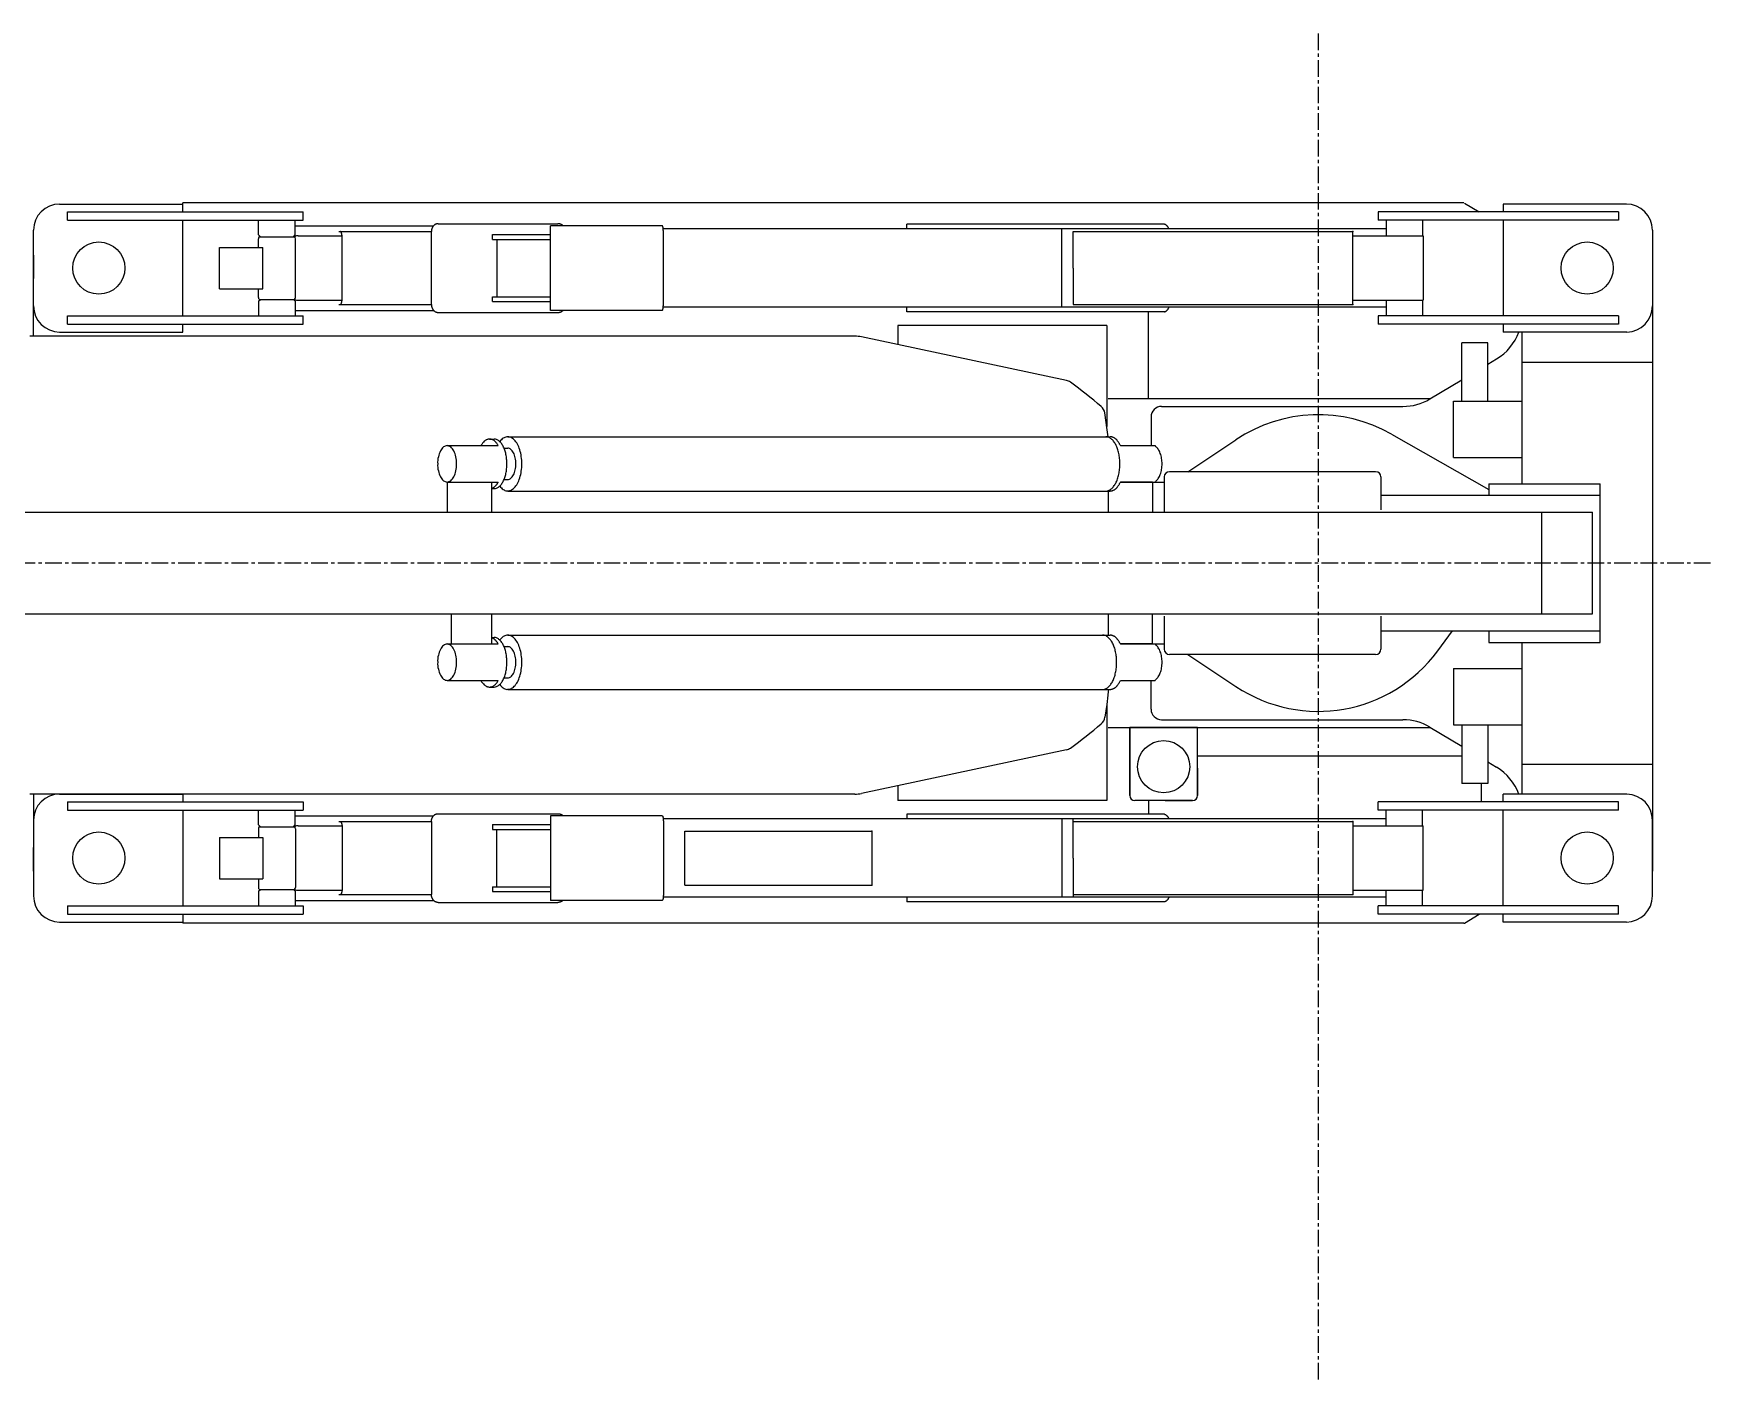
# Model space of a CAD drawing. Header units: millimetres. Extents: x 13669 to 217197, y -88248 to 24578.
# Drawn here: x 89481 to 92685, y 6269 to 8826 of the extents above; entities that cross this region are included whole.
import ezdxf

# ---------------------------------------------------------------- set-up
doc = ezdxf.new("R2010")
doc.units = ezdxf.units.MM
doc.linetypes.add('CENTER', pattern=[50.8, 31.75, -6.35, 6.35, -6.35])
doc.layers.add('1', color=7, linetype='Continuous')

msp = doc.modelspace()

# ---------------------------------------------------------------- linework, layer by layer
at = {"color": 7, "linetype": 'Continuous'}
for p, q in [((92288.3844261, 8469.1370912), (92288.3844261, 8286.5520351)), ((91466.8849355, 8377.8445631), (91466.8849355, 8447.6858436)), ((91466.8849355, 8447.6858436), (92001.5114512, 8447.6858436)), ((92001.5114512, 8308.0032826), (92001.5114512, 8447.6858436)), ((91466.8849355, 8377.8445631), (91466.8849355, 8308.0032826)), ((91466.8849355, 8308.0032826), (92001.5114512, 8308.0032826)), ((92508.8835983, 8286.5520351), (92508.8835983, 8270.5882345)), ((91575.0059305, 7370.1348902), (91575.0059305, 7499.839842)), ((91704.7111658, 7370.1348902), (91704.7111658, 7499.839842)), ((91694.73384, 7360.1575644), (91584.9832563, 7360.1575644)), ((92288.3844261, 7159.1140974), (92288.3844261, 7341.6991535)), ((92508.8835983, 7341.6991535), (92508.8835983, 7357.662954)), ((91466.8849355, 7250.4066254), (91466.8849355, 7325.2365664)), ((91466.8849355, 7320.2479059), (92001.5114512, 7320.2479059)), ((92001.5114512, 7320.2479059), (92001.5114512, 7180.5653449)), ((90725.3351218, 7301.8896245), (91082.1186638, 7301.8896245)), ((90725.3351218, 7198.9236263), (90725.3351218, 7301.8896245)), ((91082.1186638, 7301.8896245), (91082.1186638, 7198.9236263)), ((91466.8849355, 7250.4066254), (91466.8849355, 7175.5766844)), ((90725.3351218, 7198.9236263), (91082.1186638, 7198.9236263)), ((91466.8849355, 7180.5653449), (92001.5114512, 7180.5653449))]:
    msp.add_line(p, q, dxfattribs=at)
at = {"color": 3, "linetype": 'Continuous'}
for p, q in [((89730.1981376, 8247.6403947), (89473.7809035, 8247.6403947)), ((89748.157449, 8247.6403947), (89730.1981376, 8247.6403947)), ((90054.552846, 8247.6403947), (89748.157449, 8247.6403947)), ((90937.5461405, 8247.6403947), (90054.552846, 8247.6403947)), ((91049.9450899, 8247.6403947), (90937.5461405, 8247.6403947)), ((91454.2529351, 8163.0616612), (91062.3883085, 8246.3328984)), ((91532.1349699, 8068.4746223), (91527.5640728, 8100.9206191)), ((91531.1856461, 8075.1371442), (91531.0245135, 8076.3570716)), ((91533.6308533, 8055.5768693), (91532.0669231, 8068.4650361)), ((91533.5997507, 7951.8126858), (91533.5997507, 7911.404514)), ((91533.5997507, 7716.8466745), (91533.5997507, 7676.4385028)), ((91533.286406, 7561.5074498), (91531.0605223, 7543.9122404)), ((91534.1160649, 7568.529459), (91533.286406, 7561.5074498)), ((91534.5900962, 7572.6743192), (91534.1160649, 7568.529459)), ((91531.0605223, 7543.9122404), (91527.6000816, 7519.3486929)), ((91454.2889439, 7457.2076805), (91062.424347, 7373.9364433)), ((90937.5821196, 7372.628947), (89473.8168231, 7372.628947)), ((91049.981069, 7372.628947), (90937.5821196, 7372.628947))]:
    msp.add_line(p, q, dxfattribs=at)
at = {"color": 7, "linetype": 'Continuous'}
msp.add_circle((91639.8583504, 7425.009901), 49.8866254, dxfattribs=at)
at = {"color": 3, "linetype": 'Continuous'}
for centre, radius, start, end in [((91049.9450669, 8187.7764324), 59.8639535, 78.0031006927, 90.0000000006), ((91450.1051939, 8143.5428363), 19.9546509, 53.6488652579, 78.0031006921), ((90805.4920374, 7267.6478283), 1107.4831271, 49.7736128307, 53.6488652579), ((91507.8281285, 8097.9743916), 19.9546509, 8.4905852228, 49.7736128307), ((90805.5280428, 8352.6214998), 1107.4831271, 306.3511347421, 310.2263871693), ((91507.8641339, 7522.2949366), 19.9546509, 310.2263871693, 351.5094147772), ((91450.1411993, 7476.7264919), 19.9546509, 281.9968993079, 306.3511347421), ((91049.9810723, 7432.4928957), 59.8639535, 269.9999999994, 281.9968993073)]:
    msp.add_arc(centre, radius, start, end, dxfattribs=at)
at = {"color": 7, "linetype": 'Continuous'}
for centre, start, end in [((91584.9832563, 7370.1348902), 180, 270), ((91694.73384, 7370.1348902), 270, 0)]:
    msp.add_arc(centre, 9.9773258, start, end, dxfattribs=at)
for p in [(92001.5114512, 8447.6858436), (92001.5114512, 8308.0032826), (92001.5114512, 7320.2479059), (91082.1186638, 7301.8896245), (91082.1186638, 7198.9236263), (92001.5114512, 7180.5653449)]:
    msp.add_point(p, dxfattribs=at)
at = {"layer": '1', "color": 7, "linetype": 'CENTER'}
for p, q in [((91935.1871045, 8826.0161949), (91935.1871045, 4545.8019147)), ((92684.5775951, 7814.1255943), (87478.7882635, 7814.1255943))]:
    msp.add_line(p, q, dxfattribs=at)
at = {"layer": '1', "color": 7, "linetype": 'Continuous'}
for p, q in [((89530.6515865, 8500.0669997), (89766.1166272, 8500.0669997)), ((92213.4086565, 8502.5610517), (89766.1166272, 8502.5610517)), ((89766.1166272, 8485.1010115), (89766.1166272, 8502.5610517)), ((92214.9776907, 8502.1171006), (92242.6289702, 8485.1010115)), ((92523.8495865, 8500.0669997), (92288.3844261, 8500.0669997)), ((92288.3844261, 8500.0669997), (92288.3844261, 8485.1010115)), ((89545.6175747, 8469.1370912), (89545.6175747, 8485.1010115)), ((89545.6175747, 8485.1010115), (89995.6041325, 8485.1010115)), ((89545.6175747, 8469.1370912), (89995.6041325, 8469.1370912)), ((89766.1166272, 8286.5520351), (89766.1166272, 8469.1370912)), ((89910.7971453, 8441.2005), (89910.7971453, 8469.1370912)), ((89980.6381443, 8441.2005), (89980.6381443, 8469.1370912)), ((89980.6381443, 8458.6608994), (90245.0378279, 8458.6608994)), ((89995.6041325, 8469.1370912), (89995.6041325, 8485.1010115)), ((90253.5537147, 8462.6520292), (90482.5216009, 8462.6520292)), ((90468.2477597, 8297.0282268), (90468.2477597, 8458.6608994)), ((90681.9916441, 8458.6608994), (90468.2477597, 8458.6608994)), ((91149.380653, 8452.6745041), (91149.380653, 8461.6540971)), ((91641.5544123, 8461.6538721), (91149.380653, 8461.6540971)), ((92049.9239129, 8485.1010115), (92049.9239129, 8469.1370912)), ((92149.2676637, 8485.1010115), (92049.9239129, 8485.1010115)), ((92150.390472, 8469.1370912), (92049.9239129, 8469.1370912)), ((92508.8835983, 8485.1010115), (92054.2760223, 8485.1010115)), ((92508.8835983, 8469.1370912), (92055.4510319, 8469.1370912)), ((92064.8899011, 8469.1370912), (92064.8899011, 8439.2051148)), ((92134.7312592, 8469.1370912), (92134.7312592, 8439.2051148)), ((92508.8835983, 8485.1010115), (92508.8835983, 8469.1370912)), ((89480.7653981, 8247.6403947), (89480.7653981, 8450.180093)), ((89910.3090147, 8417.2549189), (89910.3090147, 8433.7938923)), ((89910.7971453, 8441.2005), (89914.2891294, 8437.7085159)), ((89912.2057442, 8437.7085159), (89973.04524, 8437.7085159)), ((89972.7879447, 8437.7085159), (89979.851153, 8437.7085343)), ((89977.1463697, 8437.7085159), (89980.6381443, 8441.2005)), ((89981.1263947, 8321.8953536), (89981.1263947, 8433.7938923)), ((89986.2347055, 8439.2051148), (90070.2035348, 8439.2051148)), ((90063.7509815, 8447.686041), (90241.0281404, 8447.686041)), ((90070.3836681, 8320.2751956), (90070.3836681, 8435.4135714)), ((90241.0281404, 8308.003205), (90241.0281404, 8447.686041)), ((90357.9378906, 8432.7200528), (90357.9378906, 8441.6996457)), ((90357.9378906, 8441.6996457), (90468.2477597, 8441.6996457)), ((90357.9378906, 8432.7200528), (90468.2477597, 8432.7200528)), ((90365.9195514, 8432.7200528), (90365.9195514, 8322.9691932)), ((91964.9093176, 8452.6745041), (90684.0257014, 8452.6745041)), ((90684.0257014, 8307.9351996), (90684.0257014, 8447.7539267)), ((91445.1116928, 8303.0146221), (91445.1116928, 8452.6745041)), ((92064.8899011, 8452.6745041), (91964.9093176, 8452.6745041)), ((92001.5116948, 8439.2051148), (92135.7291913, 8439.2051148)), ((92135.7291913, 8439.2051148), (92135.7291913, 8316.4840115)), ((92573.7360143, 8450.180093), (92573.7360143, 8305.509153)), ((89480.7653981, 8402.7880763), (89480.7653981, 8357.8984927)), ((89835.738524, 8338.4343271), (89835.738524, 8417.2549189)), ((89835.738524, 8417.2549189), (89877.1441454, 8417.2549189)), ((89877.1441454, 8417.2549189), (89919.0368198, 8417.2549189)), ((89919.0368198, 8338.4343271), (89919.0368198, 8417.2549189)), ((92573.7360143, 8402.7880763), (92573.7360143, 7225.4634714)), ((89835.738524, 8338.4343271), (89877.1441454, 8338.4343271)), ((89877.1441454, 8338.4343271), (89919.0368198, 8338.4343271)), ((89910.3090147, 8321.8953536), (89910.3090147, 8338.4343271)), ((89910.7971453, 8314.4887459), (89914.2892192, 8317.9806103)), ((89910.7971453, 8314.4887459), (89910.7971453, 8286.5520351)), ((89912.2057442, 8317.9806103), (89979.2296652, 8317.9806103)), ((89972.7879447, 8317.9806103), (89979.850974, 8317.9804978)), ((89977.1462799, 8317.9806103), (89980.6381443, 8314.4887459)), ((89980.6381443, 8314.4887459), (89980.6381443, 8286.5520351)), ((89986.2347055, 8316.4840115), (90070.203564, 8316.4840115)), ((90063.7509815, 8308.003205), (90241.0281404, 8308.003205)), ((90357.9378906, 8322.9691932), (90468.2477597, 8322.9691932)), ((90357.9378906, 8313.9896003), (90357.9378906, 8322.9691932)), ((90357.9378906, 8313.9896003), (90468.2477597, 8313.9896003)), ((92064.8899011, 8303.0146221), (90684.0257014, 8303.0146221)), ((91149.380653, 8294.0350292), (91149.380653, 8303.0146221)), ((92001.5116948, 8316.4840115), (92135.7291913, 8316.4840115)), ((92039.953811, 8303.0146221), (92038.8372286, 8303.0146221)), ((92064.8899011, 8316.4840115), (92064.8899011, 8286.5520351)), ((92134.7312592, 8316.4840115), (92134.7312592, 8286.5520351)), ((89545.6175747, 8270.5882345), (89545.6175747, 8286.5520351)), ((89545.6175747, 8286.5520351), (89995.6041325, 8286.5520351)), ((89545.6175747, 8270.5882345), (89995.6041325, 8270.5882345)), ((89766.1166272, 8255.6222463), (89766.1166272, 8270.5882345)), ((89980.6381443, 8297.0282268), (90245.0378279, 8297.0282268)), ((89995.6041325, 8270.5882345), (89995.6041325, 8286.5520351)), ((90253.5182752, 8293.0372168), (90482.5216009, 8293.0372168)), ((90681.9916441, 8297.0282268), (90468.2477597, 8297.0282268)), ((91132.0126835, 8268.0941825), (91132.0126835, 8231.537718)), ((91531.1054229, 8268.0941825), (91132.0126835, 8268.0941825)), ((91641.5543262, 8294.0349152), (91149.380653, 8294.0350292)), ((91531.1054229, 8268.0941825), (91531.1856461, 8075.1371442)), ((91610.9239469, 8128.4113466), (91610.9239469, 8294.0349223)), ((92049.9239129, 8286.5520351), (92049.9239129, 8270.5882345)), ((92139.4301006, 8286.5520351), (92049.9239129, 8286.5520351)), ((92133.0805706, 8270.5882345), (92049.9239129, 8270.5882345)), ((92508.8835983, 8286.5520351), (92105.547223, 8286.5520351)), ((92508.8835983, 8270.5882345), (92114.2279751, 8270.5882345)), ((92288.3844261, 8270.5882345), (92288.3844261, 8255.6222463)), ((89530.6515865, 8255.6222463), (89766.1166272, 8255.6222463)), ((92209.5638342, 8123.4227636), (92209.5638342, 8235.1690085)), ((92259.450262, 8235.1690085), (92209.5638342, 8235.1690085)), ((92259.450262, 8123.4227636), (92259.450262, 8235.1690085)), ((92525.0999172, 8255.6381989), (92288.3844261, 8255.6222463)), ((92324.3027978, 8255.6222463), (92324.3027978, 7965.7812208)), ((92259.450262, 8194.2616947), (92275.8624436, 8204.1090754)), ((92324.3027978, 8198.2527047), (92573.7360143, 8198.2527047)), ((92148.4535139, 8127.6637655), (92209.5638342, 8164.3297183)), ((91534.0986206, 8128.4113466), (92149.6998814, 8128.4113466)), ((91635.8669812, 8113.4453584), (92097.1208928, 8113.4453584)), ((91885.3005569, 8128.4113466), (91950.1530927, 8128.4113466)), ((92193.8378133, 8123.4227636), (92324.3027978, 8123.4227636)), ((92193.8378133, 8015.6676486), (92193.8378133, 8123.4227636)), ((91615.9124101, 8093.4907872), (91615.9124101, 8038.6154173)), ((90352.1410246, 8051.0873535), (90360.6967807, 8051.0873535)), ((90386.7912383, 8055.57715), (91537.5039217, 8055.5770303)), ((91686.2562662, 7988.7288698), (91778.0198038, 8049.8986949)), ((92075.5031813, 8060.3004159), (92260.878616, 7954.6392221)), ((90270.8639753, 8038.6154173), (90368.6260007, 8038.6154173)), ((90379.8314551, 8033.6268344), (90386.7908791, 8033.6268344)), ((91557.2454968, 8038.6154173), (91623.9782396, 8038.6154173)), ((92193.8378133, 8015.6676486), (92324.3027978, 8015.6676486)), ((91640.8562825, 7978.7514645), (91640.8562825, 7911.4045176)), ((92044.937964, 7988.7288698), (91650.8333286, 7988.7288698)), ((92054.9150101, 7978.7514645), (92054.9150101, 7915.8943141)), ((90270.8639753, 7968.7744184), (90368.6260007, 7968.7744184)), ((90271.4683618, 7911.4045176), (90271.4683618, 7968.7744184)), ((90271.4683618, 7968.7744184), (90356.2753489, 7968.7744184)), ((90271.4683618, 7968.7744184), (90356.2753489, 7968.7744184)), ((90271.4683618, 7911.4045176), (90271.4683618, 7968.7744184)), ((90356.2753489, 7911.4045176), (90356.2753489, 7968.7744184)), ((90356.2753489, 7911.4045176), (90356.2753489, 7968.7744184)), ((90356.2753489, 7956.3024822), (90360.6967807, 7956.3024822)), ((90379.8314551, 7973.7628816), (90386.7908791, 7973.7628816)), ((90386.7912383, 7951.8126858), (91537.5039217, 7951.8126858)), ((91618.4073002, 7968.7744184), (91557.2454968, 7968.7744184)), ((91557.2454968, 7968.7744184), (91640.8562825, 7968.7744184)), ((91557.2454968, 7968.7744184), (91623.9782396, 7968.7744184)), ((91618.4073002, 7968.7744184), (91618.4073002, 7911.4045176)), ((92260.878616, 7965.7812208), (92473.9626798, 7965.7812208)), ((92260.878616, 7965.7812208), (92260.878616, 7943.8309052)), ((92473.9626798, 7662.4703269), (92473.9626798, 7965.7812208)), ((92054.9150101, 7943.8309052), (92473.9626798, 7943.8309052)), ((88103.8944833, 7911.4045176), (92459.2137583, 7911.4045176)), ((92362.6874446, 7716.8466709), (92362.6874446, 7911.4045176)), ((92362.6874446, 7716.8466709), (92362.6874446, 7911.4045176)), ((92459.2137583, 7716.8466709), (92459.2137583, 7911.4045176)), ((92459.2137583, 7716.8466709), (92459.2137583, 7911.4045176)), ((88103.8944833, 7716.8466709), (92459.2137583, 7716.8466709)), ((90278.9426157, 7716.8466709), (90278.9426157, 7659.4771293)), ((90356.2753489, 7659.4771293), (90356.2753489, 7716.8466709)), ((90356.2753489, 7659.4771293), (90356.2753489, 7716.8466709)), ((91618.4073002, 7659.4767701), (91618.4073002, 7716.8466709)), ((91640.8562825, 7712.3568745), (91640.8562825, 7649.499724)), ((92054.9150101, 7712.3568745), (92054.9150101, 7649.499724)), ((90268.9650907, 7659.4771293), (90278.9426157, 7659.4771293)), ((90270.8639753, 7659.4771293), (90368.6260007, 7659.4771293)), ((90271.4683618, 7659.4771293), (90356.2753489, 7659.4771293)), ((90271.4683618, 7659.4771293), (90356.2753489, 7659.4771293)), ((90356.2753489, 7671.9487063), (90360.6967807, 7671.9487063)), ((90386.7912383, 7676.4385028), (91537.5039217, 7676.4385028)), ((91618.4073002, 7659.4771293), (91557.2454968, 7659.4771293)), ((91557.2454968, 7659.4771293), (91623.9782396, 7659.4771293)), ((91557.2454968, 7659.4767701), (91640.8562825, 7659.4767701)), ((92054.9150101, 7684.4206425), (92473.9626798, 7684.4206425)), ((92163.4071702, 7646.1783522), (92191.5323327, 7684.4206425)), ((92260.878616, 7684.4206425), (92260.878616, 7662.4703269)), ((92260.878616, 7662.4703269), (92473.9626798, 7662.4703269)), ((92324.3027978, 7662.4703269), (92324.3027978, 7372.6289422)), ((90379.8314551, 7654.4886661), (90386.7908791, 7654.4886661)), ((92044.937964, 7639.5226779), (91650.8333286, 7639.5226779)), ((91686.2562662, 7639.5226779), (91778.0198038, 7578.3524936)), ((90379.8314551, 7594.6247133), (90386.7908791, 7594.6247133)), ((92193.8378133, 7612.5838991), (92324.3027978, 7612.5838991)), ((92193.8378133, 7612.5838991), (92193.8378133, 7504.8287841)), ((90270.8639753, 7589.6357712), (90368.6260007, 7589.6357712)), ((90352.1410246, 7577.1641942), (90360.6967807, 7577.1641942)), ((90386.7912383, 7572.6743977), (91537.5039217, 7572.6745174)), ((91557.2454968, 7589.6357712), (91623.9782396, 7589.6357712)), ((91615.9124101, 7534.7607605), (91615.9124101, 7589.6357712)), ((91531.1054229, 7544.2602314), (91531.1054229, 7360.1573652)), ((91534.0986206, 7499.839842), (92149.6998814, 7499.839842)), ((91704.7108861, 7499.839842), (91575.0059344, 7499.839842)), ((91575.0059344, 7499.839842), (91575.0059344, 7370.1345311)), ((91635.8669812, 7514.8058302), (92097.1208928, 7514.8058302)), ((92148.4535139, 7500.587423), (92209.5638342, 7463.9214703)), ((92193.8378133, 7504.8287841), (92324.3027978, 7504.8287841)), ((92209.5638342, 7504.8287841), (92209.5638342, 7393.0825393)), ((92259.450262, 7504.8287841), (92259.450262, 7393.0825393)), ((92209.5638342, 7444.9648313), (91704.7108861, 7444.9648313)), ((92259.450262, 7433.9894939), (92275.8624436, 7424.1421131)), ((91704.7108861, 7422.0167033), (91704.7108861, 7370.1345311)), ((92324.3027978, 7429.9988431), (92573.7360143, 7429.9988431)), ((89480.7653981, 7372.628947), (89480.7653981, 7178.0710956)), ((89530.6515865, 7372.6289422), (89766.1166272, 7372.6289422)), ((89766.1166272, 7372.6289422), (89766.1166272, 7357.662954)), ((91132.0126835, 7388.7239667), (91132.0126835, 7360.1573652)), ((92259.450262, 7393.0825393), (92209.5638342, 7393.0825393)), ((92246.6824782, 7393.0825393), (92246.6824782, 7357.662954)), ((92288.3844261, 7357.662954), (92288.3844261, 7372.6289422)), ((92525.0999172, 7372.6129896), (92288.3844261, 7372.6289422)), ((89545.6175747, 7357.662954), (89545.6175747, 7341.6991535)), ((89545.6175747, 7357.662954), (89995.6041325, 7357.662954)), ((89545.6175747, 7341.6991535), (89995.6041325, 7341.6991535)), ((89766.1166272, 7341.6991535), (89766.1166272, 7159.1140974)), ((89910.7971453, 7313.7624426), (89910.7971453, 7341.6991535)), ((89980.6381443, 7313.7624426), (89980.6381443, 7341.6991535)), ((89995.6041325, 7357.662954), (89995.6041325, 7341.6991535)), ((91531.1054229, 7360.1573652), (91132.0126835, 7360.1573652)), ((91610.9239469, 7360.1573652), (91610.9239469, 7335.2139717)), ((91642.851548, 7360.1573652), (91694.73384, 7360.1573652)), ((92049.9239129, 7341.6991535), (92049.9239129, 7357.662954)), ((92133.0805706, 7357.662954), (92049.9239129, 7357.662954)), ((92139.4301006, 7341.6991535), (92049.9239129, 7341.6991535)), ((92064.8899011, 7311.7671771), (92064.8899011, 7341.6991535)), ((92508.8835983, 7341.6991535), (92105.547223, 7341.6991535)), ((92508.8835983, 7357.662954), (92114.2279751, 7357.662954)), ((92134.7312592, 7311.7671771), (92134.7312592, 7341.6991535)), ((89910.3090147, 7306.3558349), (89910.3090147, 7289.8168615)), ((89910.7971453, 7313.7624426), (89914.2892192, 7310.2705782)), ((89912.2057442, 7310.2705782), (89979.2296652, 7310.2705782)), ((89972.7879447, 7310.2705782), (89980.1653388, 7310.2705782)), ((89977.1462799, 7310.2705782), (89980.6381443, 7313.7624426)), ((89980.6381443, 7331.2229617), (90245.0378279, 7331.2229617)), ((89981.1263947, 7306.3558349), (89981.1263947, 7194.4572962)), ((89986.2347055, 7311.7671771), (90070.203564, 7311.7671771)), ((90063.7509815, 7320.2479835), (90241.0281404, 7320.2479835)), ((90070.3836681, 7307.9759929), (90070.3836681, 7192.8376171)), ((90241.0281404, 7320.2479835), (90241.0281404, 7180.5651476)), ((90253.5182752, 7335.2139717), (90482.5216009, 7335.2139717)), ((90357.9378906, 7314.2615882), (90468.2477597, 7314.2615882)), ((90357.9378906, 7314.2615882), (90357.9378906, 7305.2819953)), ((90357.9378906, 7305.2819953), (90468.2477597, 7305.2819953)), ((90365.9195514, 7195.5311358), (90365.9195514, 7305.2819953)), ((90468.2477597, 7331.2229617), (90468.2477597, 7169.5902891)), ((90681.9916441, 7331.2229617), (90468.2477597, 7331.2229617)), ((92064.8899011, 7325.2365664), (90684.0257014, 7325.2365664)), ((90684.0257014, 7320.315989), (90684.0257014, 7180.4972619)), ((91641.5543262, 7334.2162733), (91149.380653, 7334.2161594)), ((91149.380653, 7334.2161594), (91149.380653, 7325.2365664)), ((91445.1116928, 7325.2365664), (91445.1116928, 7175.5766844)), ((92001.5116948, 7311.7671771), (92135.7291913, 7311.7671771)), ((92039.953811, 7325.2365664), (92038.8372286, 7325.2365664)), ((92135.7291913, 7189.0460738), (92135.7291913, 7311.7671771)), ((92573.7360143, 7178.0710956), (92573.7360143, 7322.7420355)), ((89835.738524, 7289.8168615), (89835.738524, 7210.9962696)), ((89835.738524, 7289.8168615), (89877.1441454, 7289.8168615)), ((89877.1441454, 7289.8168615), (89919.0368198, 7289.8168615)), ((89919.0368198, 7289.8168615), (89919.0368198, 7210.9962696)), ((89480.7653981, 7225.4631122), (89480.7653981, 7270.3526959)), ((89480.7653981, 7229.4994991), (89480.7653981, 7225.4634714)), ((89835.738524, 7210.9962696), (89877.1441454, 7210.9962696)), ((89877.1441454, 7210.9962696), (89919.0368198, 7210.9962696)), ((89910.3090147, 7210.9962696), (89910.3090147, 7194.4572962)), ((89910.7971453, 7187.0506885), (89914.2891294, 7190.5426726)), ((89910.7971453, 7187.0506885), (89910.7971453, 7159.1140974)), ((89912.2057442, 7190.5426726), (89973.04524, 7190.5426726)), ((89972.7879447, 7190.5426726), (89980.1653388, 7190.5426726)), ((89977.1463697, 7190.5426726), (89980.6381443, 7187.0506885)), ((89980.6381443, 7187.0506885), (89980.6381443, 7159.1140974)), ((89986.2347055, 7189.0460738), (90070.2035348, 7189.0460738)), ((90063.7509815, 7180.5651476), (90241.0281404, 7180.5651476)), ((90357.9378906, 7195.5311358), (90357.9378906, 7186.5515429)), ((90357.9378906, 7195.5311358), (90468.2477597, 7195.5311358)), ((90357.9378906, 7186.5515429), (90468.2477597, 7186.5515429)), ((92001.5116948, 7189.0460738), (92135.7291913, 7189.0460738)), ((92064.8899011, 7159.1140974), (92064.8899011, 7189.0460738)), ((92134.7312592, 7159.1140974), (92134.7312592, 7189.0460738)), ((89545.6175747, 7159.1140974), (89545.6175747, 7143.1501771)), ((89545.6175747, 7159.1140974), (89995.6041325, 7159.1140974)), ((89980.6381443, 7169.5902891), (90245.0378279, 7169.5902891)), ((89995.6041325, 7159.1140974), (89995.6041325, 7143.1501771)), ((90253.5537147, 7165.5991594), (90482.5216009, 7165.5991594)), ((90681.9916441, 7169.5902891), (90468.2477597, 7169.5902891)), ((91964.9093176, 7175.5766844), (90684.0257014, 7175.5766844)), ((91149.380653, 7175.5766844), (91149.380653, 7166.5970915)), ((91641.5544123, 7166.5973164), (91149.380653, 7166.5970915)), ((92064.8899011, 7175.5766844), (91964.9093176, 7175.5766844)), ((92049.9239129, 7143.1501771), (92049.9239129, 7159.1140974)), ((92150.390472, 7159.1140974), (92049.9239129, 7159.1140974)), ((92508.8835983, 7159.1140974), (92055.4510319, 7159.1140974)), ((92508.8835983, 7143.1501771), (92508.8835983, 7159.1140974)), ((89530.6515865, 7128.1841889), (89766.1166272, 7128.1841889)), ((89545.6175747, 7143.1501771), (89995.6041325, 7143.1501771)), ((89766.1166272, 7143.1501771), (89766.1166272, 7125.6901369)), ((92213.4086565, 7125.6901369), (89766.1166272, 7125.6901369)), ((92149.2676637, 7143.1501771), (92049.9239129, 7143.1501771)), ((92508.8835983, 7143.1501771), (92054.2760223, 7143.1501771)), ((92214.9776907, 7126.1340879), (92242.6289702, 7143.1505363)), ((92288.3844261, 7128.1841889), (92288.3844261, 7143.1501771)), ((92523.8495865, 7128.1841889), (92288.3844261, 7128.1841889))]:
    msp.add_line(p, q, dxfattribs=at)
for points in [[(90253.5537147, 8462.6520292, 0.024548622), (90252.3260247, 8462.579953, 0.024548622), (90251.1100681, 8462.3644427, 0.024548622), (90249.9176979, 8462.0075338, 0.024548622), (90248.760408, 8461.5128181, 0.024548622), (90247.6492133, 8460.8848453, 0.024548622), (90246.5948894, 8460.1297214, 0.024548622), (90245.6074933, 8459.2548696, 0.024548622), (90244.6967231, 8458.2685511, 0.024548622), (90243.8711992, 8457.1803441, 0.024548622), (90243.1390631, 8456.0006651, 0.024548622), (90242.5070195, 8454.7408881, 0.024548622), (90241.9815337, 8453.4132253, 0.024548622), (90241.5673949, 8452.030368, 0.024548622), (90241.2686738, 8450.6057257, 0.024548622), (90241.0883635, 8449.1529473, 0.024548622), (90241.0280207, 8447.686041, -1)], [(90491.984582, 8458.6608994, 0.1630958734), (90490.6016781, 8460.2750711, 0.0095218773), (90490.1171392, 8460.5740316, 0.0095218773), (90489.6215854, 8460.8543147, 0.0095218773), (90489.1158547, 8461.1155609, 0.0095218773), (90488.6004261, 8461.3572916, 0.0095218773), (90488.0762573, 8461.5792671, 0.0095218773), (90487.5440668, 8461.7810086, 0.0095218773), (90487.0044531, 8461.9622767, 0.0095218773), (90486.4584939, 8462.1228318, 0.0095218773), (90485.9067877, 8462.2625543, 0.0095218773), (90485.3500529, 8462.3810849, 0.0095218773), (90484.7893671, 8462.478304, 0.0095218773), (90484.225329, 8462.553972, 0.0095218773), (90483.6587765, 8462.6082087, 0.0095218773), (90483.0906676, 8462.6407747, 0.0095218773), (90482.5216009, 8462.65167, -1)], [(90684.0258212, 8447.686041, 0.024548622), (90684.0161232, 8448.7616765, 0.024548622), (90683.9867899, 8449.8271351, 0.024548622), (90683.9383001, 8450.8718808, 0.024548622), (90683.871013, 8451.8859762, 0.024548622), (90683.785647, 8452.8596035, 0.024548622), (90683.6830402, 8453.783424, 0.024548622), (90683.5641504, 8454.6484581, 0.024548622), (90683.4300551, 8455.4465643, 0.024548622), (90683.2821912, 8456.1698406, 0.024548622), (90683.1217558, 8456.8114625, 0.024548622), (90682.9505449, 8457.3650843, 0.024548622), (90682.7701149, 8457.8255578, 0.024548622), (90682.5821421, 8458.1884531, 0.024548622), (90682.3885421, 8458.4501783, 0.024548622), (90682.1911107, 8458.6082191, 0.024548622), (90681.9916441, 8458.6610192, -1)], [(91649.9942754, 8452.6742647, 0.019236082), (91649.5836087, 8453.7440335, 0.019236082), (91649.0947597, 8454.777884, 0.019236082), (91648.530482, 8455.7698297, 0.019236082), (91647.8943677, 8456.714004, 0.019236082), (91647.1900084, 8457.6046598, 0.019236082), (91646.4215947, 8458.4366491, 0.019236082), (91645.5936762, 8459.2050628, 0.019236082), (91644.7111618, 8459.9053513, 0.019236082), (91643.7793196, 8460.5333241, 0.019236082), (91642.8035371, 8461.0852698, 0.019236082), (91641.7896812, 8461.5579556, 0.004376328), (91641.5544123, 8461.6538721, 0.0148585032)], [(90070.3836681, 8435.4135714, 0.024548622), (90070.3653497, 8436.6164777, 0.024548622), (90070.310634, 8437.8077704, 0.024548622), (90070.2198803, 8438.9759556, 0.024548622), (90070.094166, 8440.1098985, 0.024548622), (90069.9345687, 8441.1985844, 0.024548622), (90069.7426448, 8442.2315968, 0.024548622), (90069.5201904, 8443.1988785, 0.024548622), (90069.2695999, 8444.0913303, 0.024548622), (90068.9929087, 8444.9000923, 0.024548622), (90068.69311, 8445.6175019, 0.024548622), (90068.3729576, 8446.2366149, 0.024548622), (90068.0354446, 8446.7515647, 0.024548622), (90067.6839235, 8447.1573225, 0.024548622), (90067.3218663, 8447.4499375, 0.024548622), (90066.9526255, 8447.6266559, 0.024548622), (90066.579673, 8447.6856818, -1)], [(90066.579673, 8308.0030853, 0.024548622), (90066.9526255, 8308.0622309, 0.024548622), (90067.3218663, 8308.2389493, 0.024548622), (90067.6839235, 8308.5315643, 0.024548622), (90068.0354446, 8308.9373221, 0.024548622), (90068.3729576, 8309.4521521, 0.024548622), (90068.69311, 8310.0713849, 0.024548622), (90068.9929087, 8310.7887945, 0.024548622), (90069.2695999, 8311.5975565, 0.024548622), (90069.5201904, 8312.4898886, 0.024548622), (90069.7426448, 8313.4571703, 0.024548622), (90069.9345687, 8314.4901827, 0.024548622), (90070.094166, 8315.5788685, 0.024548622), (90070.2198803, 8316.7128115, 0.024548622), (90070.310634, 8317.8811164, 0.024548622), (90070.3653497, 8319.0724091, 0.024548622), (90070.3836681, 8320.2751956, -1)], [(90241.0280207, 8308.003205, 0.024548622), (90241.0883635, 8306.5362987, 0.024548622), (90241.2686738, 8305.0835203, 0.024548622), (90241.5673949, 8303.6587582, 0.024548622), (90241.9815337, 8302.2759009, 0.024548622), (90242.5070195, 8300.9482382, 0.024548622), (90243.1390631, 8299.6885809, 0.024548622), (90243.8711992, 8298.5089018, 0.024548622), (90244.6967231, 8297.4206949, 0.024548622), (90245.6074933, 8296.4343764, 0.024548622), (90246.5948894, 8295.5594049, 0.024548622), (90247.6492133, 8294.8044007, 0.024548622), (90248.760408, 8294.1764278, 0.024548622), (90249.9176979, 8293.6815924, 0.024548622), (90251.1100681, 8293.3248032, 0.024548622), (90252.3260247, 8293.109293, 0.024548622), (90253.5537147, 8293.0372168, -1)], [(90681.9916441, 8297.0281071, 0.024548622), (90682.1911107, 8297.0810268, 0.024548622), (90682.3885421, 8297.2390677, 0.024548622), (90682.5821421, 8297.5006731, 0.024548622), (90682.7701149, 8297.8635684, 0.024548622), (90682.9505449, 8298.3240419, 0.024548622), (90683.1217558, 8298.8777835, 0.024548622), (90683.2821912, 8299.5194054, 0.024548622), (90683.4300551, 8300.2426816, 0.024548622), (90683.5641504, 8301.0406681, 0.024548622), (90683.6830402, 8301.905822, 0.024548622), (90683.785647, 8302.8296425, 0.024548622), (90683.871013, 8303.8032698, 0.024548622), (90683.9383001, 8304.8172454, 0.024548622), (90683.9867899, 8305.8621109, 0.024548622), (90684.0161232, 8306.9274498, 0.024548622), (90684.0258212, 8308.003205, -1)], [(91641.5543262, 8294.0349152, 0.0043796692), (91641.7898009, 8294.1309312, 0.019236148), (91642.8035371, 8294.603617, 0.019236148), (91643.7793196, 8295.1555626, 0.019236148), (91644.7111618, 8295.7835355, 0.019236148), (91645.5936762, 8296.483824, 0.019236148), (91646.4215947, 8297.2522377, 0.019236148), (91647.1900084, 8298.0842269, 0.019236148), (91647.8943677, 8298.9748828, 0.019236148), (91648.5306018, 8299.9190571, 0.019236148), (91649.0947597, 8300.9108831, 0.019236148), (91649.5836087, 8301.9448533, 0.019236148), (91649.9942754, 8303.0145024, -1)], [(90482.5216009, 8293.0372168, 0.0095218773), (90483.0906676, 8293.0481121, 0.0095218773), (90483.6587765, 8293.0805583, 0.0095218773), (90484.225329, 8293.1347951, 0.0095218773), (90484.7893671, 8293.2105828, 0.0095218773), (90485.3500529, 8293.3078019, 0.0095218773), (90485.9067877, 8293.4262128, 0.0095218773), (90486.4584939, 8293.5659352, 0.0095218773), (90487.0044531, 8293.7264904, 0.0095218773), (90487.5440668, 8293.9078781, 0.0095218773), (90488.0762573, 8294.1096197, 0.0095218773), (90488.6004261, 8294.3314755, 0.0095218773), (90489.1158547, 8294.5732061, 0.0095218773), (90489.6215854, 8294.8344524, 0.0095218773), (90490.1171392, 8295.1147354, 0.0095218773), (90490.6016781, 8295.4138157, 0.0441073446), (90492.6806783, 8297.0282268, -1)], [(90368.6256415, 8038.6155371, 0.019541247), (90367.1726237, 8041.0104544, 0.019541247), (90365.6277745, 8043.1776492, 0.019541247), (90364.0005525, 8045.103712, 0.019541247), (90362.3010149, 8046.7770292, 0.019541247), (90360.5394582, 8048.1873042, 0.019541247), (90358.7265383, 8049.3259166, 0.019541247), (90356.8735095, 8050.1860419, 0.019541247), (90354.9915066, 8050.7622923, 0.019541247), (90353.0921431, 8051.051076, 0.019541247), (90351.1869129, 8051.0508365, 0.019541247), (90349.2875494, 8050.7615739, 0.019541247), (90347.4056662, 8050.1848446, 0.019541247), (90345.5526374, 8049.3243601, 0.019541247), (90343.7398372, 8048.1852688, 0.019541247), (90341.9782805, 8046.7745149, 0.0853223606), (90335.6214221, 8038.6154173, -1)], [(90360.6967807, 7956.3026019, 0.04912685), (90365.4536901, 7957.2132524, 0.04912685), (90370.0278948, 7959.9101235, 0.04912685), (90374.2433946, 7964.2896505, 0.04912685), (90377.9383175, 7970.1834961, 0.04912685), (90380.9706662, 7977.3651351, 0.04912685), (90383.2239453, 7985.5585946, 0.04912685), (90384.611472, 7994.44911, 0.04912685), (90385.0799673, 8003.694858, 0.04912685), (90384.611472, 8012.9406061, 0.04912685), (90383.2239453, 8021.8311214, 0.04912685), (90380.9706662, 8030.0245809, 0.04912685), (90377.9383175, 8037.2063396, 0.04912685), (90374.2433946, 8043.1001852, 0.04912685), (90370.0278948, 8047.4797123, 0.04912685), (90365.4536901, 8050.1765834, 0.04912685), (90360.6967807, 8051.0872338, -1)], [(90371.5782514, 7961.0633427, 0.068142801), (90378.0340998, 7954.6842398, 0.068142801), (90385.1344435, 7951.9127783, 0.068142801), (90392.35679, 7952.9530941, 0.068142801), (90399.1694275, 7957.7284416, 0.068142801), (90405.0709357, 7965.8872997, 0.068142801), (90409.6269417, 7976.829233, 0.068142801), (90412.5018482, 7989.7488318, 0.068142801), (90413.4843354, 8003.694858, 0.068142801), (90412.5018482, 8017.6410039, 0.068142801), (90409.6269417, 8030.560483, 0.068142801), (90405.0709357, 8041.5024163, 0.068142801), (90399.1694275, 8049.6613942, 0.068142801), (90392.35679, 8054.4367417, 0.068142801), (90385.1344435, 8055.4769377, 0.068142801), (90378.0340998, 8052.7054762, 0.068142801), (90371.5782514, 8046.3264931, -1)], [(91529.440367, 7951.8128055, 0.04912685), (91534.6479322, 7952.80966, 0.04912685), (91539.6554321, 7955.7620304, 0.04912685), (91544.2703443, 7960.5565344, 0.04912685), (91548.3152318, 7967.0086713, 0.04912685), (91551.6349275, 7974.8707239, 0.04912685), (91554.1015618, 7983.8404991, 0.04912685), (91555.6206694, 7993.5731806, 0.04912685), (91556.1334641, 8003.694858, 0.04912685), (91555.6206694, 8013.8165354, 0.04912685), (91554.1015618, 8023.5493366, 0.04912685), (91551.6349275, 8032.5189921, 0.04912685), (91548.3152318, 8040.3810448, 0.04912685), (91544.2703443, 8046.8333013, 0.04912685), (91539.6554321, 8051.6276856, 0.04912685), (91534.6479322, 8054.580056, 0.04912685), (91529.440367, 8055.5770303, -1)], [(91557.2454968, 8038.6155371, 0.01300753), (91556.2844409, 8040.5636298, 0.01300753), (91555.2726204, 8042.412109, 0.01300753), (91554.2126693, 8044.1557064, 0.01300753), (91553.107461, 8045.7897529, 0.01300753), (91551.9601085, 8047.3099381, 0.01300753), (91550.7736049, 8048.7121913, 0.01300753), (91549.551183, 8049.9924418, 0.01300753), (91548.2960754, 8051.1475767, 0.01300753), (91547.0118738, 8052.1741237, 0.01300753), (91545.7019308, 8053.0695687, 0.01300753), (91544.3697184, 8053.8313974, 0.01300753), (91543.0190679, 8054.4575744, 0.01300753), (91541.6533317, 8054.9463037, 0.01300753), (91540.2764608, 8055.2963881, 0.01300753), (91538.8921667, 8055.50675, 0.01300753), (91537.5039217, 8055.5770303, -1)], [(90386.7908791, 7973.7628816, 0.04912685), (90389.7952114, 7974.3380545, 0.04912685), (90392.6841261, 7976.0413036, 0.04912685), (90395.3465155, 7978.8073775, 0.04912685), (90397.6802519, 7982.5298378, 0.04912685), (90399.5954194, 7987.0656097, 0.04912685), (90401.0185053, 7992.2403696, 0.04912685), (90401.8947939, 7997.8554886, 0.04912685), (90402.1907612, 8003.694858, 0.04912685), (90401.8947939, 8009.5343472, 0.04912685), (90401.0185053, 8015.1493465, 0.04912685), (90399.5954194, 8020.324226, 0.04912685), (90397.6802519, 8024.859998, 0.04912685), (90395.3465155, 8028.5824583, 0.04912685), (90392.6841261, 8031.3484124, 0.04912685), (90389.7952114, 8033.0517813, 0.04912685), (90386.7908791, 8033.6268344, -1)], [(91624.9259796, 8036.5086682, 0.0133033823), (91623.9782396, 8038.6155371, -1)], [(91624.9068492, 7970.8666636, 0.038233192), (91627.4071271, 7973.0623536, 0.038233192), (91629.7062621, 7975.9723404, 0.038233192), (91631.7506161, 7979.5288578, 0.038233192), (91633.4925374, 7983.6489345, 0.038233192), (91634.8913185, 7988.2365487, 0.038233192), (91635.9145132, 7993.1845438, 0.038233192), (91636.5380561, 7998.3777417, 0.038233192), (91636.7475799, 8003.694858, 0.038233192), (91636.5380561, 8009.0119743, 0.038233192), (91635.9145132, 8014.2051722, 0.038233192), (91634.8913185, 8019.1532871, 0.038233192), (91633.4925374, 8023.7407815, 0.038233192), (91631.7506161, 8027.8608582, 0.038233192), (91629.7062621, 8031.4173756, 0.038233192), (91627.4071271, 8034.3274821, 0.038233192), (91624.9068492, 8036.5230525, -1)], [(90356.2753489, 7956.9887626, 0.00893825), (90357.1316429, 7957.3058021, 0.00893825), (90357.9815913, 7957.6822266, 0.00893825), (90358.8239968, 7958.1174375, 0.00893825), (90359.6579017, 7958.6108362, 0.00893825), (90360.4822283, 7959.1618241, 0.00893825), (90361.2958992, 7959.7698024, 0.00893825), (90362.0978367, 7960.4339331, 0.00893825), (90362.887083, 7961.1532583, 0.00893825), (90363.6625607, 7961.9270598, 0.00893825), (90364.4233118, 7962.7541401, 0.00893825), (90365.1683785, 7963.6336613, 0.00893825), (90365.8968031, 7964.5643063, 0.00893825), (90366.6076277, 7965.5449976, 0.00893825), (90367.2998944, 7966.5744181, 0.00893825), (90367.972885, 7967.6512509, 0.00893825), (90368.6256415, 7968.7742987, -1)], [(91537.5039217, 7951.8128055, 0.01300753), (91538.8921667, 7951.882966, 0.01300753), (91540.2764608, 7952.0934477, 0.01300753), (91541.6533317, 7952.4435321, 0.01300753), (91543.0190679, 7952.9322614, 0.01300753), (91544.3697184, 7953.5583186, 0.01300753), (91545.7019308, 7954.3201473, 0.01300753), (91547.0118738, 7955.2155923, 0.01300753), (91548.2960754, 7956.2422591, 0.01300753), (91549.551183, 7957.3972742, 0.01300753), (91550.7736049, 7958.6776444, 0.01300753), (91551.9601085, 7960.0797779, 0.01300753), (91553.107461, 7961.5999631, 0.01300753), (91554.2126693, 7963.2341293, 0.01300753), (91555.2726204, 7964.9777268, 0.01300753), (91556.2844409, 7966.8260862, 0.01300753), (91557.2454968, 7968.7742987, -1)], [(91623.9782396, 7968.7742987, 0.0133022989), (91624.925907, 7970.880994, 0.009772589)], [(90368.6256415, 7659.477249, 0.00893825), (90367.972885, 7660.6001771, 0.00893825), (90367.2998944, 7661.6771296, 0.00893825), (90366.6076277, 7662.7065501, 0.00893825), (90365.8968031, 7663.6872414, 0.00893825), (90365.1683785, 7664.6178864, 0.00893825), (90364.4233118, 7665.4974076, 0.00893825), (90363.6625607, 7666.324488, 0.00893825), (90362.887083, 7667.0982894, 0.00893825), (90362.0978367, 7667.8176147, 0.00893825), (90361.2958992, 7668.4817454, 0.00893825), (90360.4822283, 7669.0897237, 0.00893825), (90359.6579017, 7669.6407115, 0.00893825), (90358.8239968, 7670.1341102, 0.00893825), (90357.9815913, 7670.5693211, 0.00893825), (90357.1316429, 7670.9456259, 0.00893825), (90356.2753489, 7671.2627852, -1)], [(90360.6967807, 7577.1643139, 0.04912685), (90365.4536901, 7578.0749644, 0.04912685), (90370.0278948, 7580.7718354, 0.04912685), (90374.2433946, 7585.1513625, 0.04912685), (90377.9383175, 7591.0452081, 0.04912685), (90380.9706662, 7598.2268471, 0.04912685), (90383.2239453, 7606.4204263, 0.04912685), (90384.611472, 7615.3108219, 0.04912685), (90385.0799673, 7624.5566897, 0.04912685), (90384.611472, 7633.8024378, 0.04912685), (90383.2239453, 7642.6928334, 0.04912685), (90380.9706662, 7650.8864126, 0.04912685), (90377.9383175, 7658.0680516, 0.04912685), (90374.2433946, 7663.9618972, 0.04912685), (90370.0278948, 7668.3414243, 0.04912685), (90365.4536901, 7671.0382953, 0.04912685), (90360.6967807, 7671.9489458, -1)], [(90371.5782514, 7581.9250546, 0.068142801), (90378.0340998, 7575.5459518, 0.068142801), (90385.1344435, 7572.77461, 0.068142801), (90392.35679, 7573.814806, 0.068142801), (90399.1694275, 7578.5901535, 0.068142801), (90405.0709357, 7586.7491314, 0.068142801), (90409.6269417, 7597.6910647, 0.068142801), (90412.5018482, 7610.6105438, 0.068142801), (90413.4843354, 7624.5566897, 0.068142801), (90412.5018482, 7638.5027159, 0.068142801), (90409.6269417, 7651.422195, 0.068142801), (90405.0709357, 7662.3641283, 0.068142801), (90399.1694275, 7670.5231062, 0.068142801), (90392.35679, 7675.2984537, 0.068142801), (90385.1344435, 7676.3386497, 0.068142801), (90378.0340998, 7673.5673079, 0.068142801), (90371.5782514, 7667.1882051, -1)], [(91523.3228696, 7572.6745174, 0.04912685), (91528.5304349, 7573.6714917, 0.04912685), (91533.5378151, 7576.6238621, 0.04912685), (91538.1527272, 7581.4182464, 0.04912685), (91542.1977345, 7587.870503, 0.04912685), (91545.5173104, 7595.7324359, 0.04912685), (91547.9840644, 7604.7022111, 0.04912685), (91549.5030524, 7614.4348926, 0.04912685), (91550.0159667, 7624.5566897, 0.04912685), (91549.5030524, 7634.6783671, 0.04912685), (91547.9840644, 7644.4110486, 0.04912685), (91545.5173104, 7653.3808238, 0.04912685), (91542.1977345, 7661.2428765, 0.04912685), (91538.1527272, 7667.6950133, 0.04912685), (91533.5378151, 7672.4893975, 0.04912685), (91528.5304349, 7675.4418877, 0.04912685), (91523.3228696, 7676.4387422, -1)], [(91557.2454968, 7659.477249, 0.01300753), (91556.2844409, 7661.4254615, 0.01300753), (91555.2726204, 7663.2738209, 0.01300753), (91554.2126693, 7665.0174184, 0.01300753), (91553.107461, 7666.6515846, 0.01300753), (91551.9601085, 7668.1717698, 0.01300753), (91550.7736049, 7669.5739033, 0.01300753), (91549.551183, 7670.8542735, 0.01300753), (91548.2960754, 7672.0092886, 0.01300753), (91547.0118738, 7673.0359554, 0.01300753), (91545.7019308, 7673.9314004, 0.01300753), (91544.3697184, 7674.6931094, 0.01300753), (91543.0190679, 7675.3192863, 0.01300753), (91541.6533317, 7675.8080156, 0.01300753), (91540.2764608, 7676.1581, 0.01300753), (91538.8921667, 7676.3685817, 0.01300753), (91537.5039217, 7676.4387422, -1)], [(91624.925907, 7657.3705537, 0.0133022989), (91623.9782396, 7659.477249, -1)], [(91624.9068492, 7591.7283755, 0.038233192), (91627.4071271, 7593.9240656, 0.038233192), (91629.7062621, 7596.8341721, 0.038233192), (91631.7506161, 7600.3906895, 0.038233192), (91633.4925374, 7604.5107662, 0.038233192), (91634.8913185, 7609.0982606, 0.038233192), (91635.9145132, 7614.0463755, 0.038233192), (91636.5380561, 7619.2394537, 0.038233192), (91636.7475799, 7624.5566897, 0.038233192), (91636.5380561, 7629.873806, 0.038233192), (91635.9145132, 7635.0668842, 0.038233192), (91634.8913185, 7640.0149991, 0.038233192), (91633.4925374, 7644.6024935, 0.038233192), (91631.7506161, 7648.7225702, 0.038233192), (91629.7062621, 7652.2792073, 0.038233192), (91627.4071271, 7655.1891941, 0.038233192), (91624.9068492, 7657.3848842, -1)], [(90386.7908791, 7594.6247133, 0.04912685), (90389.7952114, 7595.1997664, 0.04912685), (90392.6841261, 7596.9031353, 0.04912685), (90395.3465155, 7599.6690894, 0.04912685), (90397.6802519, 7603.3915497, 0.04912685), (90399.5954194, 7607.9273217, 0.04912685), (90401.0185053, 7613.1022013, 0.04912685), (90401.8947939, 7618.7172006, 0.04912685), (90402.1907612, 7624.5566897, 0.04912685), (90401.8947939, 7630.3960591, 0.04912685), (90401.0185053, 7636.0110584, 0.04912685), (90399.5954194, 7641.185938, 0.04912685), (90397.6802519, 7645.72171, 0.04912685), (90395.3465155, 7649.4441703, 0.04912685), (90392.6841261, 7652.2101243, 0.04912685), (90389.7952114, 7653.9134933, 0.04912685), (90386.7908791, 7654.4886661, -1)], [(90335.5201255, 7589.6357712, 0.0808661), (90341.9781608, 7581.4771525, 0.019541354), (90343.7397174, 7580.0663986, 0.019541354), (90345.5525177, 7578.9273073, 0.019541354), (90347.4055465, 7578.0667031, 0.019541354), (90349.2874297, 7577.4899738, 0.019541354), (90351.1867932, 7577.2005915, 0.019541354), (90353.0920233, 7577.200352, 0.019541354), (90354.9913868, 7577.4892554, 0.019541354), (90356.8733898, 7578.0655059, 0.019541354), (90358.7265383, 7578.9255114, 0.019541354), (90360.5393385, 7580.0641238, 0.019541354), (90362.3010149, 7581.4745185, 0.019541354), (90364.0005525, 7583.147716, 0.019541354), (90365.6277745, 7585.0738985, 0.019541354), (90367.1726237, 7587.2409736, 0.019541354), (90368.6256415, 7589.6360107, -1)], [(91537.5039217, 7572.6745174, 0.01300753), (91538.8921667, 7572.7447977, 0.01300753), (91540.2764608, 7572.9551597, 0.01300753), (91541.6533317, 7573.3052441, 0.01300753), (91543.0190679, 7573.7939734, 0.01300753), (91544.3697184, 7574.4201503, 0.01300753), (91545.7019308, 7575.181979, 0.01300753), (91547.0118738, 7576.077424, 0.01300753), (91548.2960754, 7577.103971, 0.01300753), (91549.551183, 7578.2589862, 0.01300753), (91550.7736049, 7579.5393564, 0.01300753), (91551.9601085, 7580.9414899, 0.01300753), (91553.107461, 7582.4616751, 0.01300753), (91554.2126693, 7584.0958413, 0.01300753), (91555.2726204, 7585.8394388, 0.01300753), (91556.2844409, 7587.6877982, 0.01300753), (91557.2454968, 7589.6360107, -1)], [(91623.9782396, 7589.6360107, 0.0133022989), (91624.925907, 7591.742706, 0.009772589)], [(90066.579673, 7320.2481032, -0.024548622), (90066.9526255, 7320.1889577, -0.024548622), (90067.3218663, 7320.0122393, -0.024548622), (90067.6839235, 7319.7196243, -0.024548622), (90068.0354446, 7319.3138664, -0.024548622), (90068.3729576, 7318.7990364, -0.024548622), (90068.69311, 7318.1798037, -0.024548622), (90068.9929087, 7317.4623941, -0.024548622), (90069.2695999, 7316.6536321, -0.024548622), (90069.5201904, 7315.7613, -0.024548622), (90069.7426448, 7314.7940182, -0.024548622), (90069.9345687, 7313.7610059, -0.024548622), (90070.094166, 7312.67232, -0.024548622), (90070.2198803, 7311.538377, -0.024548622), (90070.310634, 7310.3700721, -0.024548622), (90070.3653497, 7309.1787795, -0.024548622), (90070.3836681, 7307.9759929, 1)], [(90241.0280207, 7320.2479835, -0.024548622), (90241.0883635, 7321.7148898, -0.024548622), (90241.2686738, 7323.1676682, -0.024548622), (90241.5673949, 7324.5924303, -0.024548622), (90241.9815337, 7325.9752876, -0.024548622), (90242.5070195, 7327.3029504, -0.024548622), (90243.1390631, 7328.5626077, -0.024548622), (90243.8711992, 7329.7422867, -0.024548622), (90244.6967231, 7330.8304936, -0.024548622), (90245.6074933, 7331.8168121, -0.024548622), (90246.5948894, 7332.6917837, -0.024548622), (90247.6492133, 7333.4467878, -0.024548622), (90248.760408, 7334.0747607, -0.024548622), (90249.9176979, 7334.5695961, -0.024548622), (90251.1100681, 7334.9263853, -0.024548622), (90252.3260247, 7335.1418955, -0.024548622), (90253.5537147, 7335.2139717, 1)], [(90482.5216009, 7335.2139717, -0.0095218773), (90483.0906676, 7335.2030765, -0.0095218773), (90483.6587765, 7335.1706302, -0.0095218773), (90484.225329, 7335.1163935, -0.0095218773), (90484.7893671, 7335.0406057, -0.0095218773), (90485.3500529, 7334.9433867, -0.0095218773), (90485.9067877, 7334.8249758, -0.0095218773), (90486.4584939, 7334.6852533, -0.0095218773), (90487.0044531, 7334.5246982, -0.0095218773), (90487.5440668, 7334.3433104, -0.0095218773), (90488.0762573, 7334.1415689, -0.0095218773), (90488.6004261, 7333.9197131, -0.0095218773), (90489.1158547, 7333.6779824, -0.0095218773), (90489.6215854, 7333.4167361, -0.0095218773), (90490.1171392, 7333.1364531, -0.0095218773), (90490.6016781, 7332.8373728, -0.0845739153), (90492.4034277, 7331.2229617, 1)], [(90681.9916441, 7331.2230814, -0.024548622), (90682.1911107, 7331.1701617, -0.024548622), (90682.3885421, 7331.0121209, -0.024548622), (90682.5821421, 7330.7505154, -0.024548622), (90682.7701149, 7330.3876201, -0.024548622), (90682.9505449, 7329.9271466, -0.024548622), (90683.1217558, 7329.373405, -0.024548622), (90683.2821912, 7328.7317832, -0.024548622), (90683.4300551, 7328.0085069, -0.024548622), (90683.5641504, 7327.2105204, -0.024548622), (90683.6830402, 7326.3453666, -0.024548622), (90683.785647, 7325.4215461, -0.024548622), (90683.871013, 7324.4479187, -0.024548622), (90683.9383001, 7323.4339431, -0.024548622), (90683.9867899, 7322.3890777, -0.024548622), (90684.0161232, 7321.3237388, -0.024548622), (90684.0258212, 7320.2479835, 1)], [(91641.5543262, 7334.2162733, -0.0043796692), (91641.7898009, 7334.1202573, -0.019236148), (91642.8035371, 7333.6475715, -0.019236148), (91643.7793196, 7333.0956259, -0.019236148), (91644.7111618, 7332.467653, -0.019236148), (91645.5936762, 7331.7673645, -0.019236148), (91646.4215947, 7330.9989508, -0.019236148), (91647.1900084, 7330.1669616, -0.019236148), (91647.8943677, 7329.2763057, -0.019236148), (91648.5306018, 7328.3321314, -0.019236148), (91649.0947597, 7327.3403055, -0.019236148), (91649.5836087, 7326.3063353, -0.019236148), (91649.9942754, 7325.2366862, 1)], [(90070.3836681, 7192.8376171, -0.024548622), (90070.3653497, 7191.6347108, -0.024548622), (90070.310634, 7190.4434182, -0.024548622), (90070.2198803, 7189.275233, -0.024548622), (90070.094166, 7188.14129, -0.024548622), (90069.9345687, 7187.0526041, -0.024548622), (90069.7426448, 7186.0195918, -0.024548622), (90069.5201904, 7185.05231, -0.024548622), (90069.2695999, 7184.1598582, -0.024548622), (90068.9929087, 7183.3510962, -0.024548622), (90068.69311, 7182.6336866, -0.024548622), (90068.3729576, 7182.0145736, -0.024548622), (90068.0354446, 7181.4996239, -0.024548622), (90067.6839235, 7181.093866, -0.024548622), (90067.3218663, 7180.801251, -0.024548622), (90066.9526255, 7180.6245326, -0.024548622), (90066.579673, 7180.5655068, 1)], [(90253.5537147, 7165.5991594, -0.024548622), (90252.3260247, 7165.6712356, -0.024548622), (90251.1100681, 7165.8867458, -0.024548622), (90249.9176979, 7166.2436547, -0.024548622), (90248.760408, 7166.7383704, -0.024548622), (90247.6492133, 7167.3663433, -0.024548622), (90246.5948894, 7168.1214672, -0.024548622), (90245.6074933, 7168.996319, -0.024548622), (90244.6967231, 7169.9826375, -0.024548622), (90243.8711992, 7171.0708444, -0.024548622), (90243.1390631, 7172.2505234, -0.024548622), (90242.5070195, 7173.5103005, -0.024548622), (90241.9815337, 7174.8379632, -0.024548622), (90241.5673949, 7176.2208205, -0.024548622), (90241.2686738, 7177.6454629, -0.024548622), (90241.0883635, 7179.0982413, -0.024548622), (90241.0280207, 7180.5651476, 1)], [(90684.0258212, 7180.5651476, -0.024548622), (90684.0161232, 7179.4895121, -0.024548622), (90683.9867899, 7178.4240534, -0.024548622), (90683.9383001, 7177.3793077, -0.024548622), (90683.871013, 7176.3652124, -0.024548622), (90683.785647, 7175.391585, -0.024548622), (90683.6830402, 7174.4677645, -0.024548622), (90683.5641504, 7173.6027304, -0.024548622), (90683.4300551, 7172.8046242, -0.024548622), (90683.2821912, 7172.0813479, -0.024548622), (90683.1217558, 7171.4397261, -0.024548622), (90682.9505449, 7170.8861042, -0.024548622), (90682.7701149, 7170.4256307, -0.024548622), (90682.5821421, 7170.0627354, -0.024548622), (90682.3885421, 7169.8010102, -0.024548622), (90682.1911107, 7169.6429694, -0.024548622), (90681.9916441, 7169.5901694, 1)], [(90491.8973568, 7169.5902891, -0.1827124359), (90490.6016781, 7167.9761175, -0.0095218773), (90490.1171392, 7167.6771569, -0.0095218773), (90489.6215854, 7167.3968739, -0.0095218773), (90489.1158547, 7167.1356276, -0.0095218773), (90488.6004261, 7166.8938969, -0.0095218773), (90488.0762573, 7166.6719214, -0.0095218773), (90487.5440668, 7166.4701799, -0.0095218773), (90487.0044531, 7166.2889118, -0.0095218773), (90486.4584939, 7166.1283567, -0.0095218773), (90485.9067877, 7165.9886343, -0.0095218773), (90485.3500529, 7165.8701036, -0.0095218773), (90484.7893671, 7165.7728846, -0.0095218773), (90484.225329, 7165.6972165, -0.0095218773), (90483.6587765, 7165.6429798, -0.0095218773), (90483.0906676, 7165.6104138, -0.0095218773), (90482.5216009, 7165.5995186, 1)], [(91649.9942754, 7175.5769238, -0.019236082), (91649.5836087, 7174.507155, -0.019236082), (91649.0947597, 7173.4733045, -0.019236082), (91648.530482, 7172.4813588, -0.019236082), (91647.8943677, 7171.5371846, -0.019236082), (91647.1900084, 7170.6465287, -0.019236082), (91646.4215947, 7169.8145395, -0.019236082), (91645.5936762, 7169.0461258, -0.019236082), (91644.7111618, 7168.3458373, -0.019236082), (91643.7793196, 7167.7178644, -0.019236082), (91642.8035371, 7167.1659187, -0.019236082), (91641.7896812, 7166.693233, -0.004376328), (91641.5544123, 7166.5973164, -0.0148585032)]]:
    msp.add_lwpolyline(points, format="xyb", dxfattribs=at)
for points in [[(90270.8639753, 8038.6155371, 0.098491403), (90263.9884806, 8035.9573381, 0.098491403), (90258.159767, 8028.3875413, 0.098491403), (90254.2651379, 8017.0584079, 0.098491403), (90252.897486, 8003.694858, 0.098491403), (90254.2651379, 7990.3313081, 0.098491403), (90258.159767, 7979.0022945, 0.098491403), (90263.9884806, 7971.4323779, 0.098491403), (90270.8639753, 7968.7742987, 0.098491403), (90277.73947, 7971.4323779, 0.098491403), (90283.5683034, 7979.0022945, 0.098491403), (90287.4629324, 7990.3313081, 0.098491403), (90288.8304645, 8003.694858, 0.098491403), (90287.4629324, 8017.0584079, 0.098491403), (90283.5683034, 8028.3875413, 0.098491403), (90277.73947, 8035.9573381, 0.098491403)], [(90270.8639753, 7589.6360107, 0.098491403), (90277.73947, 7592.2942096, 0.098491403), (90283.5683034, 7599.8640065, 0.098491403), (90287.4629324, 7611.1931398, 0.098491403), (90288.8304645, 7624.5566897, 0.098491403), (90287.4629324, 7637.9202396, 0.098491403), (90283.5683034, 7649.2492532, 0.098491403), (90277.73947, 7656.8190501, 0.098491403), (90270.8639753, 7659.477249, 0.098491403), (90263.9884806, 7656.8190501, 0.098491403), (90258.159767, 7649.2492532, 0.098491403), (90254.2651379, 7637.9202396, 0.098491403), (90252.897486, 7624.5566897, 0.098491403), (90254.2651379, 7611.1931398, 0.098491403), (90258.159767, 7599.8640065, 0.098491403), (90263.9884806, 7592.2942096, 0.098491403)]]:
    msp.add_lwpolyline(points, format="xyb", close=True, dxfattribs=at)
for centre in [(89605.4815275, 8377.8445631), (92449.0196455, 8377.8445631), (89605.4815275, 7250.4066254), (92449.0196455, 7250.4066254)]:
    msp.add_circle(centre, 49.8866254, dxfattribs=at)
for centre, radius, start, end in [((89530.6515865, 8450.180093), 49.8866254, 90, 180), ((92523.8495865, 8450.180093), 49.8866254, 0, 90), ((89915.2975976, 8433.7938923), 4.9886627, 128.3019500002, 180), ((89976.1374526, 8433.7938923), 4.9886627, 0, 51.6947549995), ((89984.5846155, 8431.880401), 7.5081826, 77.3048590002, 129.0826299996), ((89530.6515865, 8305.509153), 49.8866254, 180, 270), ((89915.2975976, 8321.8953536), 4.9886627, 180, 231.6980499998), ((89976.1374526, 8321.8953536), 4.9886627, 308.3052499999, 0), ((89984.5846155, 8323.8084858), 7.5081826, 230.9156100003, 282.6957500003), ((92523.8495865, 8305.509153), 49.8866254, 271.4361799996, 0), ((92224.5298224, 8289.6640028), 99.7732507, 300.9636099997, 340.0505200001), ((91635.8669812, 8093.4907872), 19.9546501, 90, 180), ((92097.1208928, 8213.2186929), 99.7732507, 270, 300.9636099997), ((91935.1871045, 7814.1255943), 283.3560354, 60.3174969997, 123.6875900002), ((91650.8333286, 7978.7514645), 9.9773252, 90, 180), ((92044.937964, 7978.7514645), 9.9773252, 0, 90), ((91650.8333286, 7649.499724), 9.9773252, 180, 270), ((91935.1871045, 7814.1255943), 283.3560354, 236.3124099998, 323.68403), ((92044.937964, 7649.499724), 9.9773252, 270, 0), ((91635.8669812, 7534.7607605), 19.9546501, 180, 270), ((92097.1208928, 7415.0328548), 99.7732507, 59.0362789995, 90), ((92224.5298224, 7338.5871857), 99.7732507, 19.9494770001, 59.036387), ((89530.6515865, 7322.7420355), 49.8866254, 90, 180), ((91584.9829805, 7370.1348902), 9.9773252, 180, 270), ((91694.73384, 7370.1348902), 9.9773252, 270, 0), ((92523.8495865, 7322.7420355), 49.8866254, 0, 88.5638200004), ((89915.2975976, 7306.3558349), 4.9886627, 128.3019500002, 180), ((89976.1374526, 7306.3558349), 4.9886627, 0, 51.6947500001), ((89984.5846155, 7304.4427027), 7.5081826, 77.3042499997, 129.0843899997), ((89530.6515865, 7178.0710956), 49.8866254, 180, 270), ((89915.2975976, 7194.4572962), 4.9886627, 180, 231.6980499998), ((89976.1374526, 7194.4572962), 4.9886627, 308.3052450005, 0), ((89984.5846155, 7196.3707876), 7.5081826, 230.9173700004, 282.6951409998), ((92523.8495865, 7178.0710956), 49.8866254, 270, 0), ((92213.4086565, 7128.6833345), 2.9931976, 270, 301.6102499995)]:
    msp.add_arc(centre, radius, start, end, dxfattribs=at)

doc.saveas('drawing.dxf')
